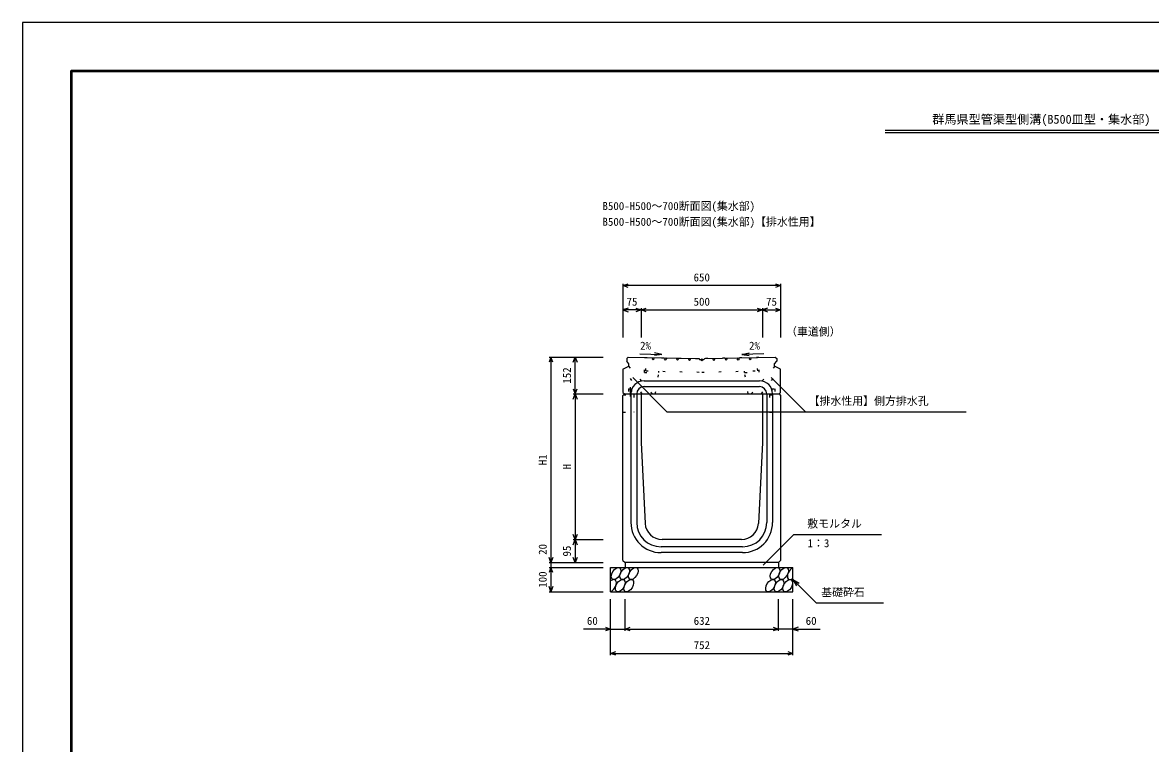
# Model space of a CAD drawing. Units: millimetres, scale not verified. Extents: x -12600 to 12600, y -5940 to 5940.
# Drawn here: x -12600 to -7950, y -2970 to 0 of the extents above; entities that cross this region are included whole.
import ezdxf
from ezdxf.enums import TextEntityAlignment as Align

# ---------------------------------------------------------------- set-up
doc = ezdxf.new("R2010")
doc.units = ezdxf.units.MM
doc.header["$LTSCALE"] = 40
doc.linetypes.add('DOTTED', pattern=[1.75, 0.25, -1.5])
doc.linetypes.add('LONG_DASHED_DOTTED', pattern=[15.25, 12, -1.5, 0.25, -1.5])
for name, color, linetype, lineweight in [('0-0_DIM', 7, 'Continuous', 25), ('0-1_Defpoints', 5, 'Continuous', 25), ('0-2_HATCH', 6, 'Continuous', 25), ('0-5_OUTLINE', 3, 'Continuous', 25), ('0-6_OUTLINE2', 4, 'DOTTED', 25), ('0-7_TXT', 7, 'Continuous', 25), ('0-8_WAKU', 3, 'Continuous', 25)]:
    doc.layers.add(name, color=color, linetype=linetype, lineweight=lineweight)
doc.styles.add('ＭＳ ゴシック', font='')
doc.styles.get('ＭＳ ゴシック').set_extended_font_data('MS Gothic')

msp = doc.modelspace()

# ---------------------------------------------------------------- linework, layer by layer
at = {"layer": '0-0_DIM'}
for p, q in [((-10125, -1076.3), (-10125, -1297.94)), ((-9475, -1083.8), (-10125, -1083.8)), ((-9475, -1076.3), (-9475, -1297.94)), ((-10050, -1183.8), (-10125, -1183.8)), ((-10050, -1176.3), (-10050, -1297.94)), ((-10050, -1183.8), (-9550, -1183.8)), ((-9550, -1176.3), (-9550, -1297.94)), ((-9550, -1183.8), (-9475, -1183.8)), ((-10429.5, -1377.94), (-10207, -1377.94)), ((-10422, -1377.94), (-10422, -2224.94)), ((-10322, -1529.94), (-10322, -1377.94)), ((-10084.71, -1462.77), (-9943.47, -1604.01)), ((-9514.02, -1462.77), (-9372.78, -1604.01)), ((-10329.5, -1529.94), (-10207, -1529.94)), ((-10322, -1529.94), (-10322, -2129.94)), ((-9943.47, -1604.01), (-8709.93, -1604.01)), ((-10329.5, -2129.94), (-10207, -2129.94)), ((-10322, -2129.94), (-10322, -2224.94)), ((-9546.89, -2235.75), (-9420.66, -2109.52)), ((-9420.66, -2109.52), (-9059.19, -2109.52)), ((-10429.5, -2224.94), (-10207, -2224.94)), ((-10422, -2224.94), (-10422, -2244.94)), ((-10429.5, -2244.94), (-10207, -2244.94)), ((-10422, -2244.94), (-10422, -2344.94)), ((-9424, -2294.94), (-9328.24, -2390.7)), ((-9424, -2294.94), (-9398.02, -2309.94)), ((-9424, -2294.94), (-9409, -2320.92)), ((-10429.5, -2344.94), (-10207, -2344.94)), ((-10176, -2606.31), (-10176, -2374.94)), ((-10116, -2506.31), (-10116, -2374.94)), ((-9484, -2506.31), (-9484, -2374.94)), ((-9424, -2606.31), (-9424, -2374.94)), ((-9328.24, -2390.7), (-9050.69, -2390.7)), ((-10176, -2498.81), (-10287.79, -2498.81)), ((-10176, -2498.81), (-10116, -2498.81)), ((-10116, -2498.81), (-9484, -2498.81)), ((-9424, -2498.81), (-9484, -2498.81)), ((-9424, -2498.81), (-9312.21, -2498.81)), ((-10176, -2598.81), (-9424, -2598.81))]:
    msp.add_line(p, q, dxfattribs=at)
for points in [[(-10103.86, -1091.5), (-10125, -1083.8), (-10103.86, -1076.11)], [(-9496.14, -1076.11), (-9475, -1083.8), (-9496.14, -1091.5)], [(-10103.86, -1176.11), (-10125, -1183.8), (-10103.86, -1191.5)], [(-10071.14, -1176.11), (-10050, -1183.8), (-10071.14, -1191.5)], [(-10028.86, -1191.5), (-10050, -1183.8), (-10028.86, -1176.11)], [(-9571.14, -1176.11), (-9550, -1183.8), (-9571.14, -1191.5)], [(-9528.86, -1176.11), (-9550, -1183.8), (-9528.86, -1191.5)], [(-9496.14, -1176.11), (-9475, -1183.8), (-9496.14, -1191.5)], [(-10414.3, -1399.09), (-10422, -1377.94), (-10429.7, -1399.09)], [(-10329.7, -1399.09), (-10322, -1377.94), (-10314.3, -1399.09)], [(-10329.7, -1508.8), (-10322, -1529.94), (-10314.3, -1508.8)], [(-10329.7, -1551.09), (-10322, -1529.94), (-10314.3, -1551.09)], [(-10314.3, -2108.8), (-10322, -2129.94), (-10329.7, -2108.8)], [(-10329.7, -2151.09), (-10322, -2129.94), (-10314.3, -2151.09)], [(-10414.3, -2203.8), (-10422, -2224.94), (-10429.7, -2203.8)], [(-10314.3, -2203.8), (-10322, -2224.94), (-10329.7, -2203.8)], [(-10414.3, -2266.09), (-10422, -2244.94), (-10429.7, -2266.09)], [(-10414.3, -2323.8), (-10422, -2344.94), (-10429.7, -2323.8)], [(-10197.14, -2491.11), (-10176, -2498.81), (-10197.14, -2506.5)], [(-10094.86, -2506.5), (-10116, -2498.81), (-10094.86, -2491.11)], [(-9505.14, -2491.11), (-9484, -2498.81), (-9505.14, -2506.5)], [(-9402.86, -2491.11), (-9424, -2498.81), (-9402.86, -2506.5)], [(-10154.86, -2606.5), (-10176, -2598.81), (-10154.86, -2591.11)], [(-9445.14, -2591.11), (-9424, -2598.81), (-9445.14, -2606.5)]]:
    msp.add_lwpolyline(points, dxfattribs=at)
at = {"layer": '0-1_Defpoints'}
msp.add_lwpolyline([(-12600, -5940), (-4200, -5940), (-4200, 0), (-12600, 0)], close=True, dxfattribs=at)
at = {"layer": '0-2_HATCH', "linetype": 'DOTTED'}
for p, q in [((-10036.62, -1441.22), (-10035.4, -1380.23)), ((-10035.4, -1380.23), (-9800, -1384.94)), ((-10030.5, -1435.34), (-10029.4, -1380.35)), ((-9564.66, -1379.99), (-9800, -1384.94)), ((-9563.38, -1440.98), (-9564.66, -1379.99)), ((-9623.36, -1442.24), (-9623.49, -1436.24)), ((-9623.36, -1442.24), (-9563.38, -1440.98))]:
    msp.add_line(p, q, dxfattribs=at)
for points in [[(-10030.5, -1435.34), (-9799.97, -1439.95), (-9569.5, -1435.11), (-9570.66, -1380.12)], [(-9599.87, -1389.22), (-9604.2, -1385.06), (-9600.04, -1380.74)], [(-9600.04, -1380.74), (-9595.72, -1384.89), (-9599.87, -1389.22)], [(-10036.62, -1441.22), (-9976.63, -1442.42), (-9976.51, -1436.42)]]:
    msp.add_lwpolyline(points, dxfattribs=at)
for points in [[(-9999.96, -1380.94), (-9995.8, -1385.27), (-10000.13, -1389.43), (-10004.29, -1385.1)], [(-9949.97, -1381.94), (-9945.81, -1386.27), (-9950.14, -1390.43), (-9954.3, -1386.1)], [(-9899.98, -1382.94), (-9895.82, -1387.27), (-9900.15, -1391.43), (-9904.31, -1387.1)], [(-9849.99, -1383.94), (-9845.83, -1388.27), (-9850.16, -1392.43), (-9854.32, -1388.1)], [(-9800, -1384.94), (-9795.76, -1389.18), (-9800, -1393.43), (-9804.24, -1389.18)], [(-9750.01, -1383.89), (-9745.68, -1388.05), (-9749.84, -1392.37), (-9754.17, -1388.22)], [(-9699.85, -1391.32), (-9704.18, -1387.17), (-9700.02, -1382.84), (-9695.7, -1387)], [(-9650.03, -1381.79), (-9645.7, -1385.94), (-9649.86, -1390.27), (-9654.19, -1386.11)]]:
    msp.add_lwpolyline(points, close=True, dxfattribs=at)
at = {"layer": '0-2_HATCH'}
for centre in [(-10153.11, -2269.94), (-10117.63, -2269.94), (-10082.16, -2269.94), (-9497.95, -2269.94), (-9462.48, -2269.94), (-10136.23, -2319.94), (-10100.75, -2319.94), (-9516.55, -2319.94), (-9481.07, -2319.94), (-9445.59, -2319.94)]:
    msp.add_ellipse(centre, major_axis=(14.54, 23.54), ratio=0.5792, dxfattribs=at)
for centre, start_param, end_param in [((-9427, -2269.94), 0.6666252, 4.1103269), ((-10171.7, -2319.94), 3.7419964, 7.318141)]:
    msp.add_ellipse(centre, major_axis=(14.54, 23.54), ratio=0.5792, start_param=start_param, end_param=end_param, dxfattribs=at)
at = {"layer": '0-5_OUTLINE'}
for p, q in [((-10103.32, -1378.88), (-10109, -1384.44)), ((-10109, -1384.44), (-10109, -1395.44)), ((-10103.32, -1378.88), (-9812, -1384.7)), ((-9812, -1384.7), (-9809, -1387.94)), ((-9809, -1387.94), (-9791, -1387.94)), ((-9791, -1387.94), (-9788, -1384.69)), ((-9491, -1384.44), (-9491, -1395.44)), ((-10125, -1428.44), (-10100, -1415.44)), ((-10125, -1428.44), (-10125, -1523.94)), ((-10100, -1405.44), (-10109, -1395.44)), ((-10100, -1415.44), (-10100, -1405.44)), ((-9500, -1405.44), (-9491, -1395.44)), ((-9500, -1415.44), (-9500, -1405.44)), ((-9475, -1428.44), (-9500, -1415.44)), ((-9475, -1523.94), (-9475, -1428.44)), ((-10125, -1523.94), (-10119, -1529.94)), ((-10119, -1529.94), (-9481, -1529.94)), ((-10050, -1529.94), (-10050, -1729.94)), ((-9550, -1529.94), (-9550, -1729.94)), ((-9481, -1529.94), (-9475, -1523.94)), ((-9481, -1529.94), (-9475, -1535.94)), ((-9475, -1535.94), (-9475, -2215.94)), ((-10050, -1729.94), (-10033.33, -2063.44)), ((-9550, -1729.94), (-9566.67, -2063.44)), ((-9636.59, -2129.94), (-9963.41, -2129.94)), ((-10125, -2215.94), (-10116, -2224.94)), ((-9484, -2224.94), (-10116, -2224.94)), ((-10116, -2224.94), (-10116, -2244.94)), ((-9484, -2224.94), (-9475, -2215.94)), ((-9484, -2224.94), (-9484, -2244.94)), ((-10176, -2244.94), (-9424, -2244.94)), ((-10176, -2344.94), (-10176, -2244.94)), ((-9424, -2344.94), (-9424, -2244.94)), ((-10176, -2344.94), (-9424, -2344.94))]:
    msp.add_line(p, q, dxfattribs=at)
for points in [[(-9788, -1384.69), (-9497, -1378.57), (-9491, -1384.44)], [(-10125, -2215.94), (-10125, -1535.94), (-10119, -1529.94)]]:
    msp.add_lwpolyline(points, dxfattribs=at)
for centre, start, end in [((-9963.41, -2059.94), 182.86241, 270), ((-9636.59, -2059.94), 270, 356.75146)]:
    msp.add_arc(centre, 70, start, end, dxfattribs=at)
at = {"layer": '0-6_OUTLINE2'}
for p, q in [((-10045.77, -1529.94), (-10123.37, -1427.59)), ((-10101.49, -1416.22), (-10003.12, -1529.94)), ((-9498.51, -1416.22), (-9596.88, -1529.94)), ((-9554.23, -1529.94), (-9476.63, -1427.59)), ((-9991.5, -1529.94), (-9976.64, -1442.24)), ((-9608.5, -1529.94), (-9623.36, -1442.24)), ((-10101.5, -1509.44), (-10089.5, -1509.44)), ((-10101.5, -1509.44), (-10101.5, -1534.44)), ((-10089.5, -1509.44), (-10089.5, -1534.44)), ((-9511, -1509.44), (-9499, -1509.44)), ((-9511, -1509.44), (-9511, -1534.44)), ((-9499, -1509.44), (-9499, -1534.44)), ((-10123.5, -1534.44), (-10080, -1534.44)), ((-10080, -1534.44), (-10080, -1604.94)), ((-9520.55, -1534.44), (-9476.5, -1534.44)), ((-9520.55, -1534.44), (-9520.55, -1604.94)), ((-10125, -1604.94), (-10080, -1604.94)), ((-9520.55, -1604.94), (-9475.55, -1604.94))]:
    msp.add_line(p, q, dxfattribs=at)
at = {"layer": '0-6_OUTLINE2', "linetype": 'Continuous'}
for p, q in [((-10038, -1475.94), (-9562, -1475.94)), ((-10092, -1529.94), (-10092, -2059.94)), ((-10068, -1529.94), (-10068, -2059.94)), ((-10038, -1499.94), (-9562, -1499.94)), ((-9532, -1529.94), (-9532, -2059.94)), ((-9508, -1529.94), (-9508, -2059.94)), ((-9632, -2159.94), (-9968, -2159.94)), ((-9632, -2183.94), (-9968, -2183.94))]:
    msp.add_line(p, q, dxfattribs=at)
at = {"layer": '0-6_OUTLINE2', "linetype": 'LONG_DASHED_DOTTED'}
msp.add_line((-10095.5, -1502.61), (-10095.5, -1540.72), dxfattribs=at)
at = {"layer": '0-6_OUTLINE2', "linetype": 'Continuous'}
for centre, radius, start, end in [((-10038, -1529.94), 54, 90, 180), ((-9562, -1529.94), 54, 0, 90), ((-10038, -1529.94), 30, 90, 180), ((-9562, -1529.94), 30, 0, 90), ((-9968, -2059.94), 124, 180, 270), ((-9968, -2059.94), 100, 180, 270), ((-9632, -2059.94), 100, 270, 0), ((-9632, -2059.94), 124, 270, 0)]:
    msp.add_arc(centre, radius, start, end, dxfattribs=at)
at = {"layer": '0-7_TXT'}
for p, q in [((-9044.18, -442.8), (-7755.82, -442.8)), ((-9044.18, -452.4), (-7755.82, -452.4)), ((-9965.29, -1366.98), (-9994.93, -1371.63)), ((-9634.71, -1366.98), (-9605.07, -1371.63))]:
    msp.add_line(p, q, dxfattribs=at)
for points in [[(-10055.71, -1365.26), (-9965.29, -1366.98), (-9994.73, -1361.21)], [(-9544.29, -1365.26), (-9634.71, -1366.98), (-9605.27, -1361.21)]]:
    msp.add_lwpolyline(points, dxfattribs=at)
at = {"layer": '0-8_WAKU', "lineweight": 50}
msp.add_lwpolyline([(-12400, -5740), (-4400, -5740), (-4400, -200), (-12400, -200)], close=True, dxfattribs=at)

# ---------------------------------------------------------------- texts
at = {"layer": '0-0_DIM', "style": 'ＭＳ ゴシック'}
for s, p in [('650', (-9833.75, -1076.3)), ('75', (-10110, -1176.3)), ('500', (-9833.75, -1176.3)), ('75', (-9535, -1176.3)), ('（車道側）', (-9452.57, -1299.65)), ('【排水性用】側方排水孔', (-9359.63, -1585.27)), ('敷モルタル', (-9365.06, -2090.78)), ('1：3', (-9363.87, -2171.54)), ('基礎砕石', (-9307.68, -2373.53)), ('60', (-10273.5, -2491.31)), ('632', (-9833.22, -2491.31)), ('60', (-9371.5, -2491.31)), ('752', (-9833.22, -2591.31))]:
    msp.add_text(s, height=32.99, dxfattribs=at).set_placement(p, align=Align.BOTTOM_LEFT)
for s, p in [('152', (-10329.5, -1487.69)), ('H1', (-10429.5, -1823.94)), ('H', (-10329.5, -1841.19)), ('20', (-10429.5, -2193.13)), ('95', (-10329.5, -2199.94)), ('100', (-10429.5, -2328.69))]:
    msp.add_text(s, height=32.99, rotation=90, dxfattribs=at).set_placement(p, align=Align.BOTTOM_LEFT)
at = {"layer": '0-7_TXT', "style": 'ＭＳ ゴシック'}
for s, height, p in [('群馬県型管渠型側溝(B500皿型・集水部)', 36.66, (-8850, -427.8)), ('B500-H500～700断面図(集水部)', 32.99, (-10209.34, -782.34)), ('B500-H500～700断面図(集水部)【排水性用】', 32.99, (-10209.34, -847.21)), ('2%', 32.99, (-10054.25, -1357.65)), ('2%', 32.99, (-9605.14, -1357.65))]:
    msp.add_text(s, height=height, dxfattribs=at).set_placement(p, align=Align.BOTTOM_LEFT)

doc.saveas('drawing.dxf')
